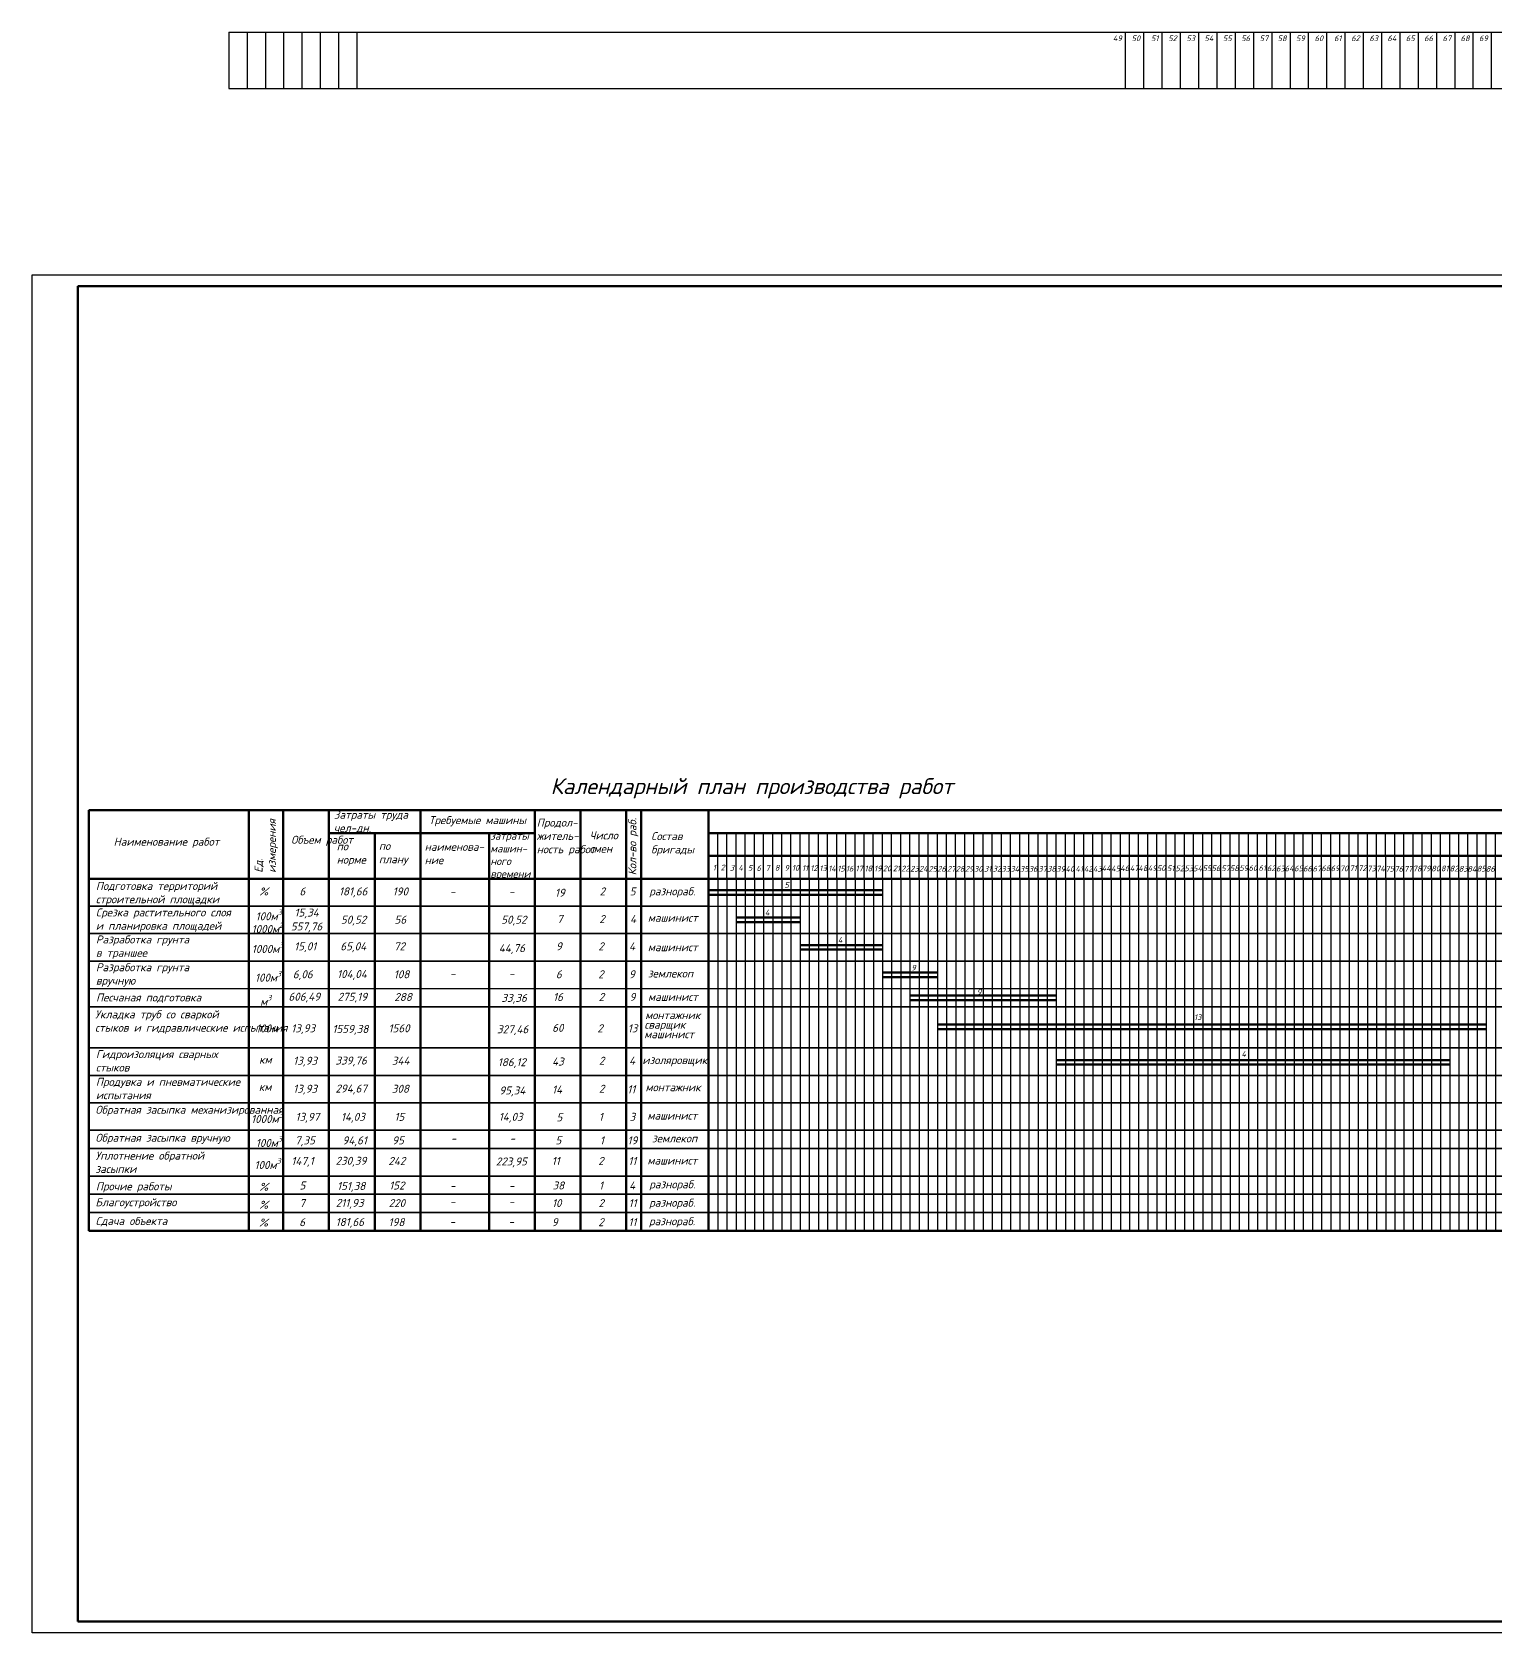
# Model space of a CAD drawing. Header units: millimetres. Extents: x -710977 to 10671, y -929782 to 89628.
# Drawn here: x 847 to 1487, y 5478 to 6179 of the extents above; entities that cross this region are included whole.
import ezdxf

# ---------------------------------------------------------------- set-up
doc = ezdxf.new("R2010")
doc.units = ezdxf.units.MM
doc.header["$LTSCALE"] = 0.4
doc.layers.add('А1', color=7, linetype='Continuous')
doc.layers.add('кварталыИнфо', color=7, linetype='Continuous')
doc.layers.add('основной', color=7, linetype='Continuous', lineweight=60)
doc.styles.add('iso', font='isocpeui.ttf', dxfattribs={"height": 3.5})
doc.styles.add('MtXpl_ISOCPEUR', font='isocpeui.ttf', dxfattribs={"height": 2.5})
doc.styles.add('текстовый', font='isocpeui.ttf', dxfattribs={"height": 5})

# ---------------------------------------------------------------- blocks, each defined once
blk = doc.blocks.new('*U82')
at = {"layer": 'кварталыИнфо', "ltscale": 0.12}
for p, q in [((4, 10), (0, 10)), ((4, 0), (4, 10))]:
    blk.add_line(p, q, dxfattribs=at)
blk = doc.blocks.new('*U83')
at = {"layer": 'кварталыИнфо', "color": 0, "linetype": 'ByBlock', "lineweight": -2, "transparency": 16777216}
for p in [(1142.38, 5808.35), (1146.38, 5808.35), (1150.38, 5808.35), (1154.38, 5808.35), (1158.38, 5808.35), (1162.38, 5808.35), (1166.38, 5808.35), (1170.38, 5808.35), (1174.38, 5808.35), (1178.38, 5808.35), (1182.38, 5808.35), (1186.38, 5808.35), (1190.38, 5808.35), (1194.38, 5808.35), (1198.38, 5808.35), (1202.38, 5808.35), (1206.38, 5808.35), (1210.38, 5808.35), (1214.38, 5808.35), (1218.38, 5808.35), (1222.38, 5808.35), (1226.38, 5808.35), (1230.38, 5808.35), (1234.38, 5808.35), (1238.38, 5808.35), (1242.38, 5808.35), (1246.38, 5808.35), (1250.38, 5808.35), (1254.38, 5808.35), (1258.38, 5808.35), (1262.38, 5808.35), (1266.38, 5808.35), (1270.38, 5808.35), (1274.38, 5808.35), (1278.38, 5808.35), (1282.38, 5808.35), (1286.38, 5808.35), (1290.38, 5808.35), (1294.38, 5808.35), (1298.38, 5808.35), (1302.38, 5808.35), (1306.38, 5808.35), (1310.38, 5808.35), (1314.38, 5808.35), (1318.38, 5808.35), (1322.38, 5808.35), (1326.38, 5808.35), (1330.38, 5808.35), (1334.38, 5808.35), (1338.38, 5808.35), (1342.38, 5808.35), (1346.38, 5808.35), (1350.38, 5808.35), (1354.38, 5808.35), (1358.38, 5808.35), (1362.38, 5808.35), (1366.38, 5808.35), (1370.38, 5808.35), (1374.38, 5808.35), (1378.38, 5808.35), (1382.38, 5808.35), (1386.38, 5808.35), (1390.38, 5808.35), (1394.38, 5808.35), (1398.38, 5808.35), (1402.38, 5808.35), (1406.38, 5808.35), (1410.38, 5808.35), (1414.38, 5808.35), (1418.38, 5808.35), (1422.38, 5808.35), (1426.38, 5808.35), (1430.38, 5808.35), (1434.38, 5808.35), (1438.38, 5808.35), (1442.38, 5808.35), (1446.38, 5808.35), (1450.38, 5808.35), (1454.38, 5808.35), (1458.38, 5808.35), (1462.38, 5808.35), (1466.38, 5808.35), (1470.38, 5808.35), (1474.38, 5808.35), (1478.38, 5808.35), (1482.38, 5808.35), (1486.38, 5808.35), (1490.38, 5808.35), (1494.38, 5808.35), (1498.38, 5808.35), (1502.38, 5808.35), (1506.38, 5808.35), (1510.38, 5808.35), (1514.38, 5808.35), (1518.38, 5808.35), (1522.38, 5808.35), (1526.38, 5808.35), (1530.38, 5808.35), (1534.38, 5808.35), (1538.38, 5808.35), (1542.38, 5808.35), (1546.38, 5808.35), (1550.38, 5808.35), (1554.38, 5808.35), (1558.38, 5808.35), (1562.38, 5808.35), (1566.38, 5808.35), (1570.38, 5808.35), (1574.38, 5808.35), (1578.38, 5808.35), (1582.38, 5808.35), (1586.38, 5808.35), (1590.38, 5808.35), (1594.38, 5808.35), (1598.38, 5808.35), (1602.38, 5808.35), (1606.38, 5808.35), (1610.38, 5808.35), (1614.38, 5808.35), (1618.38, 5808.35), (1622.38, 5808.35), (1626.38, 5808.35), (1630.38, 5808.35), (1634.38, 5808.35), (1638.38, 5808.35), (1642.38, 5808.35), (1646.38, 5808.35), (1650.38, 5808.35), (1654.38, 5808.35), (1658.38, 5808.35)]:
    blk.add_blockref('*U82', p, dxfattribs=at)
blk = doc.blocks.new('*U84')
at = {"layer": 'кварталыИнфо', "ltscale": 0.12}
for p, q in [((4, 10), (0, 10)), ((4, 0), (4, 10))]:
    blk.add_line(p, q, dxfattribs=at)
blk = doc.blocks.new('*U85')
at = {"layer": 'кварталыИнфо', "color": 0, "linetype": 'ByBlock', "lineweight": -2, "transparency": 16777216}
for p in [(1150.61, 5818.35), (1154.61, 5818.35), (1158.61, 5818.35), (1162.61, 5818.35), (1166.61, 5818.35), (1170.61, 5818.35), (1174.61, 5818.35), (1178.61, 5818.35), (1182.61, 5818.35), (1186.61, 5818.35), (1190.61, 5818.35), (1194.61, 5818.35), (1198.61, 5818.35), (1202.61, 5818.35), (1206.61, 5818.35), (1210.61, 5818.35), (1214.61, 5818.35), (1218.61, 5818.35), (1222.61, 5818.35), (1226.61, 5818.35), (1230.61, 5818.35), (1234.61, 5818.35), (1238.61, 5818.35), (1242.61, 5818.35), (1246.61, 5818.35), (1250.61, 5818.35), (1254.61, 5818.35), (1258.61, 5818.35), (1262.61, 5818.35), (1266.61, 5818.35), (1270.61, 5818.35), (1274.61, 5818.35), (1278.61, 5818.35), (1282.61, 5818.35), (1286.61, 5818.35), (1290.61, 5818.35), (1294.61, 5818.35), (1298.61, 5818.35), (1302.61, 5818.35), (1306.61, 5818.35), (1310.61, 5818.35), (1314.61, 5818.35), (1318.61, 5818.35), (1322.61, 5818.35), (1326.61, 5818.35), (1330.61, 5818.35), (1334.61, 5818.35), (1338.61, 5818.35), (1342.61, 5818.35), (1346.61, 5818.35), (1350.61, 5818.35), (1354.61, 5818.35), (1358.61, 5818.35), (1362.61, 5818.35), (1366.61, 5818.35), (1370.61, 5818.35), (1374.61, 5818.35), (1378.61, 5818.35), (1382.61, 5818.35), (1386.61, 5818.35), (1390.61, 5818.35), (1394.61, 5818.35), (1398.61, 5818.35), (1402.61, 5818.35), (1406.61, 5818.35), (1410.61, 5818.35), (1414.61, 5818.35), (1418.61, 5818.35), (1422.61, 5818.35), (1426.61, 5818.35), (1430.61, 5818.35), (1434.61, 5818.35), (1438.61, 5818.35), (1442.61, 5818.35), (1446.61, 5818.35), (1450.61, 5818.35), (1454.61, 5818.35), (1458.61, 5818.35), (1462.61, 5818.35), (1466.61, 5818.35), (1470.61, 5818.35), (1474.61, 5818.35), (1478.61, 5818.35), (1482.61, 5818.35), (1486.61, 5818.35), (1490.61, 5818.35), (1494.61, 5818.35), (1498.61, 5818.35), (1502.61, 5818.35), (1506.61, 5818.35), (1510.61, 5818.35), (1514.61, 5818.35), (1518.61, 5818.35), (1522.61, 5818.35), (1526.61, 5818.35), (1530.61, 5818.35), (1534.61, 5818.35), (1538.61, 5818.35), (1542.61, 5818.35), (1546.61, 5818.35), (1550.61, 5818.35), (1554.61, 5818.35), (1558.61, 5818.35), (1562.61, 5818.35), (1566.61, 5818.35), (1570.61, 5818.35), (1574.61, 5818.35), (1578.61, 5818.35), (1582.61, 5818.35), (1586.61, 5818.35), (1590.61, 5818.35), (1594.61, 5818.35), (1598.61, 5818.35), (1602.61, 5818.35), (1606.61, 5818.35), (1610.61, 5818.35), (1614.61, 5818.35), (1618.61, 5818.35), (1622.61, 5818.35), (1626.61, 5818.35), (1630.61, 5818.35), (1634.61, 5818.35), (1638.61, 5818.35), (1642.61, 5818.35), (1646.61, 5818.35), (1650.61, 5818.35), (1654.61, 5818.35), (1658.61, 5818.35), (1662.61, 5818.35), (1666.61, 5818.35)]:
    blk.add_blockref('*U84', p, dxfattribs=at)
blk = doc.blocks.new('*U86')
at = {"layer": 'кварталыИнфо', "ltscale": 0.12}
blk.add_line((4, 0), (4, -154), dxfattribs=at)
blk = doc.blocks.new('*U87')
at = {"layer": 'кварталыИнфо', "color": 0, "linetype": 'ByBlock', "lineweight": -2, "transparency": 16777216}
for p in [(1142.38, 5808.35), (1146.38, 5808.35), (1150.38, 5808.35), (1154.38, 5808.35), (1158.38, 5808.35), (1162.38, 5808.35), (1166.38, 5808.35), (1170.38, 5808.35), (1174.38, 5808.35), (1178.38, 5808.35), (1182.38, 5808.35), (1186.38, 5808.35), (1190.38, 5808.35), (1194.38, 5808.35), (1198.38, 5808.35), (1202.38, 5808.35), (1206.38, 5808.35), (1210.38, 5808.35), (1214.38, 5808.35), (1218.38, 5808.35), (1222.38, 5808.35), (1226.38, 5808.35), (1230.38, 5808.35), (1234.38, 5808.35), (1238.38, 5808.35), (1242.38, 5808.35), (1246.38, 5808.35), (1250.38, 5808.35), (1254.38, 5808.35), (1258.38, 5808.35), (1262.38, 5808.35), (1266.38, 5808.35), (1270.38, 5808.35), (1274.38, 5808.35), (1278.38, 5808.35), (1282.38, 5808.35), (1286.38, 5808.35), (1290.38, 5808.35), (1294.38, 5808.35), (1298.38, 5808.35), (1302.38, 5808.35), (1306.38, 5808.35), (1310.38, 5808.35), (1314.38, 5808.35), (1318.38, 5808.35), (1322.38, 5808.35), (1326.38, 5808.35), (1330.38, 5808.35), (1334.38, 5808.35), (1338.38, 5808.35), (1342.38, 5808.35), (1346.38, 5808.35), (1350.38, 5808.35), (1354.38, 5808.35), (1358.38, 5808.35), (1362.38, 5808.35), (1366.38, 5808.35), (1370.38, 5808.35), (1374.38, 5808.35), (1378.38, 5808.35), (1382.38, 5808.35), (1386.38, 5808.35), (1390.38, 5808.35), (1394.38, 5808.35), (1398.38, 5808.35), (1402.38, 5808.35), (1406.38, 5808.35), (1410.38, 5808.35), (1414.38, 5808.35), (1418.38, 5808.35), (1422.38, 5808.35), (1426.38, 5808.35), (1430.38, 5808.35), (1434.38, 5808.35), (1438.38, 5808.35), (1442.38, 5808.35), (1446.38, 5808.35), (1450.38, 5808.35), (1454.38, 5808.35), (1458.38, 5808.35), (1462.38, 5808.35), (1466.38, 5808.35), (1470.38, 5808.35), (1474.38, 5808.35), (1478.38, 5808.35), (1482.38, 5808.35), (1486.38, 5808.35), (1490.38, 5808.35), (1494.38, 5808.35), (1498.38, 5808.35), (1502.38, 5808.35), (1506.38, 5808.35), (1510.38, 5808.35), (1514.38, 5808.35), (1518.38, 5808.35), (1522.38, 5808.35), (1526.38, 5808.35), (1530.38, 5808.35), (1534.38, 5808.35), (1538.38, 5808.35), (1542.38, 5808.35), (1546.38, 5808.35), (1550.38, 5808.35), (1554.38, 5808.35), (1558.38, 5808.35), (1562.38, 5808.35), (1566.38, 5808.35), (1570.38, 5808.35), (1574.38, 5808.35), (1578.38, 5808.35), (1582.38, 5808.35), (1586.38, 5808.35), (1590.38, 5808.35), (1594.38, 5808.35), (1598.38, 5808.35), (1602.38, 5808.35), (1606.38, 5808.35), (1610.38, 5808.35), (1614.38, 5808.35), (1618.38, 5808.35), (1622.38, 5808.35), (1626.38, 5808.35), (1630.38, 5808.35), (1634.38, 5808.35), (1638.38, 5808.35), (1642.38, 5808.35), (1646.38, 5808.35), (1650.38, 5808.35), (1654.38, 5808.35)]:
    blk.add_blockref('*U86', p, dxfattribs=at)

msp = doc.modelspace()

# ---------------------------------------------------------------- linework, layer by layer
at = {"lineweight": 50}
for p, q in [((871.377, 5838.349), (1678.377, 5838.349)), ((871.377, 5654.349), (871.377, 5838.349)), ((941.377, 5654.349), (941.377, 5838.349)), ((956.377, 5654.349), (956.377, 5838.349)), ((976.377, 5654.349), (976.377, 5838.349)), ((1016.377, 5654.349), (1016.377, 5838.349)), ((1066.377, 5654.349), (1066.377, 5838.349)), ((941.377, 5826.349), (941.377, 5654.349)), ((956.377, 5826.349), (956.377, 5654.349)), ((1016.377, 5828.349), (976.377, 5828.349)), ((976.377, 5826.349), (976.377, 5654.349)), ((976.377, 5654.349), (976.377, 5826.349)), ((996.377, 5828.349), (996.377, 5654.349)), ((1016.377, 5828.349), (1016.377, 5654.349)), ((1066.377, 5828.349), (1016.377, 5828.349)), ((1016.377, 5828.349), (1046.377, 5828.349)), ((1046.377, 5828.349), (1046.377, 5654.349)), ((1066.377, 5828.349), (1066.377, 5654.349)), ((1086.377, 5826.349), (1086.377, 5654.349)), ((1086.377, 5654.349), (1086.377, 5826.349)), ((1142.377, 5828.349), (1678.377, 5828.349)), ((1016.377, 5654.349), (1016.377, 5816.349)), ((1142.377, 5818.349), (1678.377, 5818.349)), ((1142.377, 5808.349), (871.377, 5808.349)), ((871.377, 5808.349), (1678.377, 5808.349)), ((1678.377, 5654.349), (871.377, 5654.349))]:
    msp.add_line(p, q, dxfattribs=at)
at = {"lineweight": 35}
for p, q in [((976.377, 5828.349), (976.377, 5838.349)), ((1016.377, 5838.349), (1016.377, 5828.349)), ((1016.377, 5828.349), (1016.377, 5838.349)), ((1066.377, 5838.349), (1066.377, 5828.349)), ((976.377, 5828.349), (996.377, 5828.349))]:
    msp.add_line(p, q, dxfattribs=at)
at = {"lineweight": 70}
for p, q in [((1142.377, 5803.349), (1218.377, 5803.349)), ((1142.377, 5801.349), (1218.377, 5801.349)), ((1154.377, 5791.349), (1182.377, 5791.349)), ((1154.377, 5789.349), (1182.377, 5789.349)), ((1182.377, 5779.349), (1218.377, 5779.349)), ((1182.377, 5777.349), (1218.377, 5777.349)), ((1218.377, 5767.349), (1242.377, 5767.349)), ((1218.377, 5765.349), (1242.377, 5765.349)), ((1230.377, 5757.228), (1294.377, 5757.228)), ((1230.377, 5755.228), (1294.377, 5755.228)), ((1242.377, 5744.537), (1482.377, 5744.537)), ((1242.377, 5742.537), (1482.377, 5742.537)), ((1294.377, 5729.041), (1466.377, 5729.041)), ((1294.377, 5727.041), (1466.377, 5727.041))]:
    msp.add_line(p, q, dxfattribs=at)
for p, q in [((1142.377, 5796.349), (871.377, 5796.349)), ((871.377, 5796.349), (1678.377, 5796.349)), ((1678.377, 5784.349), (871.377, 5784.349)), ((871.377, 5784.349), (1678.377, 5784.349)), ((1678.377, 5772.349), (871.377, 5772.349)), ((871.377, 5772.349), (1678.377, 5772.349)), ((871.377, 5760.349), (1678.377, 5760.349)), ((1678.377, 5752.349), (871.377, 5752.349)), ((871.377, 5752.349), (1678.377, 5752.349)), ((1678.377, 5734.349), (871.377, 5734.349)), ((871.377, 5734.349), (1678.377, 5734.349)), ((1678.377, 5722.349), (871.377, 5722.349)), ((871.377, 5722.349), (1678.377, 5722.349)), ((1678.377, 5710.349), (871.377, 5710.349)), ((871.377, 5710.349), (1678.377, 5710.349)), ((1678.377, 5698.349), (871.377, 5698.349)), ((871.377, 5698.349), (1678.377, 5698.349)), ((1678.377, 5690.349), (871.377, 5690.349)), ((871.377, 5690.349), (1678.377, 5690.349)), ((1678.377, 5678.349), (871.377, 5678.349)), ((871.377, 5678.349), (1678.377, 5678.349)), ((1678.377, 5670.349), (871.377, 5670.349)), ((871.377, 5670.349), (1678.377, 5670.349)), ((1678.377, 5662.349), (871.377, 5662.349)), ((871.377, 5662.349), (1678.377, 5662.349))]:
    msp.add_line(p, q)
at = {"lineweight": 50}
msp.add_lwpolyline([(1086.377, 5838.349), (1106.377, 5838.349), (1106.377, 5808.349), (1086.377, 5808.349)], close=True, dxfattribs=at)
for points in [[(1112.877, 5654.349), (1112.877, 5838.349), (1106.377, 5838.349), (1106.377, 5654.349)], [(1142.377, 5654.349), (1142.377, 5838.349), (1112.877, 5838.349), (1112.877, 5654.349)]]:
    msp.add_lwpolyline(points, dxfattribs=at)
at = {"layer": 'А1'}
for p, q in [((846.544, 5478.494), (846.544, 6072.494)), ((846.544, 6072.494), (1687.544, 6072.494)), ((1687.544, 5478.494), (846.544, 5478.494))]:
    msp.add_line(p, q, dxfattribs=at)
at = {"layer": 'кварталыИнфо', "ltscale": 0.12}
for p, q in [((932.553, 6178.659), (1972.553, 6178.659)), ((932.553, 6178.659), (932.553, 6153.928)), ((940.553, 6178.659), (940.553, 6153.928)), ((948.553, 6178.659), (948.553, 6153.928)), ((956.553, 6178.659), (956.553, 6153.928)), ((964.553, 6178.659), (964.553, 6153.928)), ((972.553, 6178.659), (972.553, 6153.928)), ((980.553, 6178.659), (980.553, 6153.928)), ((988.553, 6178.659), (988.553, 6153.928)), ((1324.553, 6178.659), (1324.553, 6153.928)), ((1332.553, 6178.659), (1332.553, 6153.928)), ((1340.553, 6178.659), (1340.553, 6153.928)), ((1348.553, 6178.659), (1348.553, 6153.928)), ((1356.553, 6178.659), (1356.553, 6153.928)), ((1364.553, 6178.659), (1364.553, 6153.928)), ((1372.553, 6178.659), (1372.553, 6153.928)), ((1380.553, 6178.659), (1380.553, 6153.928)), ((1388.553, 6178.659), (1388.553, 6153.928)), ((1396.553, 6178.659), (1396.553, 6153.928)), ((1404.553, 6178.659), (1404.553, 6153.928)), ((1412.553, 6178.659), (1412.553, 6153.928)), ((1420.553, 6178.659), (1420.553, 6153.928)), ((1428.553, 6178.659), (1428.553, 6153.928)), ((1436.553, 6178.659), (1436.553, 6153.928)), ((1444.553, 6178.659), (1444.553, 6153.928)), ((1452.553, 6178.659), (1452.553, 6153.928)), ((1460.553, 6178.659), (1460.553, 6153.928)), ((1468.553, 6178.659), (1468.553, 6153.928)), ((1476.553, 6178.659), (1476.553, 6153.928)), ((1484.553, 6178.659), (1484.553, 6153.928)), ((932.553, 6153.928), (1972.553, 6153.928)), ((1142.377, 5818.349), (1142.377, 5828.349)), ((1142.377, 5808.349), (1142.377, 5818.349)), ((1142.377, 5808.349), (1678.377, 5808.349)), ((941.377, 5760.349), (941.377, 5752.349)), ((941.377, 5752.349), (941.377, 5734.349)), ((941.377, 5698.349), (941.377, 5690.349)), ((941.377, 5698.349), (941.377, 5690.349)), ((941.377, 5678.349), (941.377, 5670.349)), ((941.377, 5670.349), (941.377, 5662.349)), ((941.377, 5662.349), (941.377, 5654.349))]:
    msp.add_line(p, q, dxfattribs=at)
at = {"layer": 'основной'}
for p, q in [((866.544, 5483.494), (866.544, 6067.494)), ((866.544, 6067.494), (1682.544, 6067.494)), ((1682.544, 5483.494), (866.544, 5483.494))]:
    msp.add_line(p, q, dxfattribs=at)

# ---------------------------------------------------------------- block references
at = {"layer": 'кварталыИнфо'}
for name, p in [('*U85', (-8.236, 0)), ('*U83', (0, 0)), ('*U87', (0, 0))]:
    msp.add_blockref(name, p, dxfattribs=at)

# ---------------------------------------------------------------- texts
at = {"lineweight": 35, "style": 'MtXpl_ISOCPEUR'}
for s, p in [('%%%', (945.928, 5801.057)), ('6', (963.477, 5801.057)), ('181,66', (980.743, 5801.057)), ('190', (1004.205, 5801.057)), ('2', (1094.703, 5801.057)), ('5', (1107.863, 5801.057)), ('-', (1029.252, 5801.057)), ('-', (1055.012, 5801.057)), ('19', (1075.163, 5800.491)), ('15,34', (961.306, 5791.805)), ('50,52', (981.59, 5788.698)), ('56', (1005.026, 5788.698)), ('50,52', (1051.674, 5788.689)), ('7', (1076.076, 5789)), ('2', (1094.565, 5789)), ('4', (1108.005, 5789)), ('557,76', (959.693, 5785.722)), ('15,01', (961.177, 5777.043)), ('65,04', (981.32, 5777.043)), ('72', (1004.756, 5777.043)), ('44,76', (1050.62, 5776.242)), ('9', (1075.637, 5777.043)), ('2', (1094.126, 5777.043)), ('4', (1107.566, 5777.043)), ('6,06', (960.571, 5764.816)), ('104,04', (979.905, 5764.902)), ('108', (1004.713, 5764.816)), ('-', (1029.252, 5765.028)), ('-', (1055.012, 5765.028)), ('6', (1075.595, 5764.816)), ('2', (1094.084, 5764.816)), ('9', (1107.524, 5764.816)), ('606,49', (958.655, 5755.023)), ('275,19', (980.138, 5754.975)), ('288', (1004.946, 5754.889)), ('33,36', (1051.755, 5754.498)), ('16', (1074.359, 5754.889)), ('2', (1094.317, 5754.889)), ('9', (1107.756, 5754.889)), ('13,93', (959.872, 5741.197)), ('1559,38', (977.871, 5740.899)), ('1560', (1002.405, 5741.197)), ('327,46', (1049.831, 5740.771)), ('60', (1073.953, 5741.386)), ('2', (1093.724, 5741.197)), ('13', (1107.032, 5741.197)), ('13,93', (960.723, 5727.009)), ('339,76', (979.196, 5727.094)), ('344', (1003.84, 5727.009)), ('186,12', (1050.177, 5726.373)), ('43', (1073.912, 5726.664)), ('2', (1094.409, 5727.009)), ('4', (1107.574, 5727.009)), ('13,93', (960.722, 5714.755)), ('294,67', (979.195, 5714.841)), ('308', (1003.838, 5714.755)), ('95,34', (1050.813, 5714.009)), ('14', (1073.911, 5714.41)), ('2', (1094.407, 5714.755)), ('11', (1106.812, 5714.499)), ('13,97', (961.734, 5702.474)), ('14,03', (981.609, 5702.474)), ('15', (1004.984, 5702.474)), ('14,03', (1050.611, 5702.487)), ('5', (1075.829, 5702.266)), ('1', (1094.355, 5702.474)), ('3', (1107.794, 5702.474)), ('7,35', (961.547, 5692.178)), ('94,61', (982.253, 5692.178)), ('95', (1003.982, 5692.178)), ('-', (1029.622, 5693.064)), ('-', (1055.381, 5693.064)), ('5', (1075.387, 5692.178)), ('1', (1094.825, 5692.178)), ('19', (1106.88, 5692.163)), ('147,1', (959.914, 5683.163)), ('230,39', (979.249, 5683.248)), ('242', (1002.35, 5683.163)), ('223,95', (1049.316, 5682.952)), ('11', (1073.755, 5683.163)), ('2', (1094.071, 5683.163)), ('11', (1107.25, 5683.163)), ('%%%', (945.932, 5671.871)), ('5', (963.48, 5672.445)), ('151,38', (979.909, 5672.229)), ('152', (1002.708, 5672.445)), ('-', (1029.255, 5672.367)), ('-', (1055.015, 5672.367)), ('38', (1074.113, 5672.445)), ('1', (1094.429, 5672.445)), ('4', (1107.607, 5672.445)), ('%%%', (945.891, 5664.024)), ('7', (963.439, 5664.729)), ('211,93', (979.366, 5664.815)), ('220', (1002.467, 5664.729)), ('-', (1029.215, 5665.491)), ('-', (1054.974, 5665.491)), ('10', (1073.872, 5664.729)), ('2', (1094.188, 5664.729)), ('11', (1107.367, 5664.729)), ('%%%', (945.809, 5656.251)), ('6', (963.357, 5656.398)), ('181,66', (979.284, 5656.484)), ('198', (1002.385, 5656.398)), ('-', (1029.133, 5656.623)), ('-', (1054.892, 5656.623)), ('9', (1073.79, 5656.398)), ('2', (1094.106, 5656.398)), ('11', (1107.285, 5656.398))]:
    msp.add_text(s, height=3.5, dxfattribs=at).set_placement(p)
at = {"attachment_point": 1, "style": 'iso'}
for s, width, gutter_width, heights, insert, char_height in [('Календарный план производства работ', 208.47212, 5, [5.937], (1073.236, 5852.349), 7), ('Затраты труда чел-дн.', 36.18275, 17.5, [0], (978.5, 5838.11), 3.5), ('Требуемые машины', 44.33993, 17.5, [0], (1020.031, 5835.731), 3.5), ('Продол-\\Pжитель-\\Pность работ', 28.12751, 17.5, [0], (1067.205, 5834.66), 3.5), ('Наименование работ', 49.68066, 17.5, [0], (882.226, 5826.312), 3.5), ('Объем работ', 28.12751, 17.5, [0], (959.819, 5827.157), 3.5), ('затраты машин-\\Pного времени', 26.72113, 16.625, [0], (1046.943, 5828.766), 3.325), ('Число \\Pсмен', 28.12751, 17.5, [0], (1090.346, 5829.068), 3.5), ('Состав бригады', 28.12751, 17.5, [0], (1117.24, 5828.74), 3.5), ('по\\Pнорме', 28.12751, 17.5, [0], (979.756, 5824.274), 3.5), ('по\\Pплану', 28.12751, 17.5, [0], (998.202, 5824.446), 3.5), ('наименова-\\Pние', 31.90312, 17.5, [0], (1018.192, 5824.058), 3.5)]:
    msp.add_mtext_dynamic_manual_height_columns(s, width=width, gutter_width=gutter_width, heights=heights, dxfattribs=dict(at, insert=insert, char_height=char_height))
at = {"char_height": 3.5, "attachment_point": 1, "rotation": 90, "style": 'iso'}
for s, insert in [('Ед. измерения', (943.82, 5810.93)), ('Кол-во раб.', (1107.261, 5809.856))]:
    msp.add_mtext_dynamic_manual_height_columns(s, width=28.12751, gutter_width=17.5, heights=[0], dxfattribs=dict(at, insert=insert))
at = {"char_height": 3.5, "attachment_point": 1}
for s, insert in [('{\\fISOCPEUR|b0|i1|c204|p34;Подготовка территорий строительной площадки}', (874.464, 5806.955)), ('{\\fISOCPEUR|b0|i1|c204|p34;разнораб.}', (1116.402, 5804.604)), ('{\\fISOCPEUR|b0|i1|c204|p34;Срезка растительного слоя\\Pи планировка площадей}', (874.464, 5795.38)), ('\\A1;{\\fISOCPEUR|b0|i1|c204|p34;100м\\H0.7x;\\S3^ ;}', (944.297, 5794.871)), ('{\\fISOCPEUR|b0|i1|c204|p34;машинист}', (1115.8, 5793.034)), ('{\\fISOCPEUR|b0|i1|c204|p34;Разработка грунта \\Pв траншее}', (874.464, 5783.539)), ('\\A1;{\\fISOCPEUR|b0|i1|c204|p34;1000м\\H0.7x;\\S2^ ;}', (942.538, 5789.309)), ('\\A1;{\\fISOCPEUR|b0|i1|c204|p34;1000м\\H0.7x;\\S3^ ;}', (942.596, 5780.579)), ('{\\fISOCPEUR|b0|i1|c204|p34;машинист}', (1115.8, 5780.157)), ('{\\fISOCPEUR|b0|i1|c204|p34;Разработка грунта \\Pвручную}', (874.464, 5771.379)), ('\\A1;{\\fISOCPEUR|b0|i1|c204|p34;100м\\H0.7x;\\S3^ ;}', (944.006, 5768.048)), ('{\\fISOCPEUR|b0|i1|c204|p34;землекоп}', (1115.8, 5768.653)), ('{\\fISOCPEUR|b0|i1|c204|p34;Песчаная подготовка}', (874.545, 5758.191)), ('\\A1;{\\fISOCPEUR|b0|i1|c204|p34;м\\H0.7x;\\S3^ ;}', (946.312, 5757.559)), ('{\\fISOCPEUR|b0|i1|c204|p34;машинист}', (1115.882, 5758.439)), ('{\\fISOCPEUR|b0|i1|c204|p34;Укладка труб со сваркой \\Pстыков\\fISOCPEUR|b0|i1|c0|p34; \\fISOCPEUR|b0|i1|c204|p34;и гидравлические испытания}', (874.114, 5750.797)), ('{\\fISOCPEUR|b0|i1|c204|p34;монтажник}', (1114.64, 5750.444)), ('\\A1;{\\fISOCPEUR|b0|i1|c204|p34;100м}', (944.464, 5744.635)), ('{\\fISOCPEUR|b0|i1|c204|p34;сварщик}', (1114.294, 5746.288)), ('{\\fISOCPEUR|b0|i1|c204|p34;машинист}', (1114.213, 5742.094)), ('{\\fISOCPEUR|b0|i1|c204|p34;Гидроизоляция сварных \\Pстыков}', (874.464, 5733.385)), ('\\A1;{\\fISOCPEUR|b0|i1|c204|p34;км}', (945.828, 5731.004)), ('{\\fISOCPEUR|b0|i1|c204|p34;изоляровщик}', (1113.379, 5730.776)), ('{\\fISOCPEUR|b0|i1|c204|p34;Продувка и пневматические испытания}', (874.464, 5721.276)), ('\\A1;{\\fISOCPEUR|b0|i1|c204|p34;км}', (945.714, 5719.085)), ('{\\fISOCPEUR|b0|i1|c204|p34;монтажник}', (1114.772, 5718.909)), ('{\\fISOCPEUR|b0|i1|c204|p34;Обратная засыпка механизированная}', (874.262, 5709.082)), ('\\A1;{\\fISOCPEUR|b0|i1|c204|p34;1000м\\H0.7x;\\S3^ ;}', (942.336, 5706.217)), ('{\\fISOCPEUR|b0|i1|c204|p34;машинист}', (1115.599, 5706.518)), ('{\\fISOCPEUR|b0|i1|c204|p34;Обратная засыпка вручную}', (874.262, 5696.833)), ('\\A1;{\\fISOCPEUR|b0|i1|c204|p34;100м\\H0.7x;\\S3^ ;}', (944.375, 5695.751)), ('{\\fISOCPEUR|b0|i1|c204|p34;землекоп}', (1117.622, 5696.548)), ('{\\fISOCPEUR|b0|i1|c204|p34;Уплотнение обратной \\Pзасыпки}', (874.262, 5689.011)), ('\\A1;{\\fISOCPEUR|b0|i1|c204|p34;100м\\H0.7x;\\S3^ ;}', (943.804, 5686.098)), ('{\\fISOCPEUR|b0|i1|c204|p34;машинист}', (1115.599, 5686.866)), ('{\\fISOCPEUR|b0|i1|c204|p34;Прочие работы}', (874.467, 5675.589)), ('{\\fISOCPEUR|b0|i1|c204|p34;разнораб.}', (1116.405, 5676.464)), ('{\\fISOCPEUR|b0|i1|c204|p34;Благоустройство}', (874.262, 5668.615)), ('{\\fISOCPEUR|b0|i1|c204|p34;разнораб.}', (1116.365, 5668.423)), ('{\\fISOCPEUR|b0|i1|c204|p34;Сдача объекта}', (874.344, 5660.416)), ('{\\fISOCPEUR|b0|i1|c204|p34;разнораб.}', (1116.283, 5660.312))]:
    msp.add_mtext_dynamic_manual_height_columns(s, width=80.98606, gutter_width=12.5, heights=[0], dxfattribs=dict(at, insert=insert))
at = {"layer": 'кварталыИнфо', "ltscale": 0.12, "char_height": 2.5, "width": 5, "attachment_point": 3, "style": 'текстовый'}
for s, insert in [('{\\fISOCPEUR|b0|i1|c204|p34;49', (1323.053, 6177.159)), ('50', (1331.053, 6177.159)), ('{\\fISOCPEUR|b0|i1|c204|p34;51', (1339.053, 6177.159)), ('52', (1347.053, 6177.159)), ('{\\fISOCPEUR|b0|i1|c204|p34;53', (1355.053, 6177.159)), ('54', (1363.053, 6177.159)), ('{\\fISOCPEUR|b0|i1|c204|p34;55', (1371.053, 6177.159)), ('56', (1379.053, 6177.159)), ('{\\fISOCPEUR|b0|i1|c204|p34;57', (1387.053, 6177.159)), ('58', (1395.053, 6177.159)), ('{\\fISOCPEUR|b0|i1|c204|p34;59', (1403.053, 6177.159)), ('60', (1411.053, 6177.159)), ('{\\fISOCPEUR|b0|i1|c204|p34;61', (1419.053, 6177.159)), ('62', (1427.053, 6177.159)), ('{\\fISOCPEUR|b0|i1|c204|p34;63', (1435.053, 6177.159)), ('64', (1443.053, 6177.159)), ('{\\fISOCPEUR|b0|i1|c204|p34;65', (1451.053, 6177.159)), ('66', (1459.053, 6177.159)), ('{\\fISOCPEUR|b0|i1|c204|p34;67', (1467.053, 6177.159)), ('68', (1475.053, 6177.159)), ('{\\fISOCPEUR|b0|i1|c204|p34;69', (1483.053, 6177.159)), ('{\\fISOCPEUR|b0|i1|c204|p34;1', (1145.515, 5814.473)), ('2', (1149.425, 5814.533)), ('{\\fISOCPEUR|b0|i1|c204|p34;3', (1153.517, 5814.414)), ('4', (1157.367, 5814.414)), ('{\\fISOCPEUR|b0|i1|c204|p34;5', (1161.459, 5814.353)), ('6', (1165.249, 5814.234)), ('{\\fISOCPEUR|b0|i1|c204|p34;7', (1169.1, 5814.294)), ('8', (1173.31, 5814.414)), ('{\\fISOCPEUR|b0|i1|c204|p34;9', (1177.444, 5814.338)), ('10', (1181.942, 5814.386)), ('{\\fISOCPEUR|b0|i1|c204|p34;11', (1185.836, 5814.256)), ('12', (1189.937, 5814.231)), ('{\\fISOCPEUR|b0|i1|c204|p34;13', (1193.921, 5814.16)), ('14', (1197.961, 5814.089)), ('{\\fISOCPEUR|b0|i1|c204|p34;15', (1201.873, 5814.019)), ('16', (1205.618, 5814.019)), ('{\\fISOCPEUR|b0|i1|c204|p34;17', (1209.798, 5814.089)), ('18', (1213.852, 5814.089)), ('{\\fISOCPEUR|b0|i1|c204|p34;19', (1217.972, 5814.097)), ('20', (1222.133, 5814.097)), ('{\\fISOCPEUR|b0|i1|c204|p34;21', (1226.045, 5814.11)), ('22', (1230.169, 5814.068)), ('{\\fISOCPEUR|b0|i1|c204|p34;23', (1234.192, 5813.988)), ('24', (1238.182, 5813.976)), ('{\\fISOCPEUR|b0|i1|c204|p34;25', (1242.233, 5813.902)), ('26', (1246.077, 5813.909)), ('{\\fISOCPEUR|b0|i1|c204|p34;27', (1250.258, 5813.915)), ('28', (1254.175, 5813.879)), ('{\\fISOCPEUR|b0|i1|c204|p34;29', (1258.205, 5813.917)), ('30', (1262.117, 5813.917)), ('{\\fISOCPEUR|b0|i1|c204|p34;31', (1265.951, 5813.956)), ('32', (1270.249, 5813.991)), ('{\\fISOCPEUR|b0|i1|c204|p34;33', (1274.075, 5813.897)), ('34', (1278.153, 5813.923)), ('{\\fISOCPEUR|b0|i1|c204|p34;35', (1282.233, 5813.923)), ('36', (1286.139, 5813.897)), ('{\\fISOCPEUR|b0|i1|c204|p34;37', (1290.218, 5813.897)), ('38', (1294.23, 5813.946)), ('{\\fISOCPEUR|b0|i1|c204|p34;39', (1298.136, 5813.873)), ('40', (1302.22, 5813.946)), ('{\\fISOCPEUR|b0|i1|c204|p34;41', (1306.082, 5813.985)), ('42', (1310.252, 5813.979)), ('{\\fISOCPEUR|b0|i1|c204|p34;43', (1314.253, 5813.979)), ('44', (1318.179, 5814.165)), ('{\\fISOCPEUR|b0|i1|c204|p34;45', (1322.262, 5814.072)), ('46', (1326.22, 5814.227)), ('{\\fISOCPEUR|b0|i1|c204|p34;47', (1330.313, 5814.217)), ('48', (1334.239, 5814.236)), ('{\\fISOCPEUR|b0|i1|c204|p34;49', (1338.291, 5814.244)), ('50', (1342.094, 5814.199)), ('{\\fISOCPEUR|b0|i1|c204|p34;51', (1346.007, 5814.166)), ('52', (1350.198, 5814.135)), ('{\\fISOCPEUR|b0|i1|c204|p34;53', (1354.192, 5814.135)), ('54', (1358.109, 5814.103)), ('{\\fISOCPEUR|b0|i1|c204|p34;55', (1362.16, 5814.183)), ('56', (1366.086, 5814.211)), ('{\\fISOCPEUR|b0|i1|c204|p34;57', (1370.264, 5814.17)), ('58', (1374.197, 5814.211)), ('{\\fISOCPEUR|b0|i1|c204|p34;59', (1378.251, 5814.252)), ('60', (1382.184, 5814.293)), ('{\\fISOCPEUR|b0|i1|c204|p34;61', (1386.046, 5814.318)), ('62', (1390.181, 5814.199)), ('{\\fISOCPEUR|b0|i1|c204|p34;63', (1394.223, 5814.032)), ('64', (1398.142, 5814.116)), ('{\\fISOCPEUR|b0|i1|c204|p34;65', (1402.227, 5814.116)), ('66', (1406.103, 5814.032)), ('{\\fISOCPEUR|b0|i1|c204|p34;67', (1410.199, 5814.032)), ('68', (1414.159, 5814.157)), ('{\\fISOCPEUR|b0|i1|c204|p34;69', (1418.206, 5814.157)), ('70', (1422.001, 5814.115)), ('{\\fISOCPEUR|b0|i1|c204|p34;71', (1425.711, 5814.198)), ('72', (1430.003, 5814.198)), ('{\\fISOCPEUR|b0|i1|c204|p34;73', (1434.006, 5814.073)), ('74', (1438.022, 5814.011)), ('{\\fISOCPEUR|b0|i1|c204|p34;75', (1442.024, 5813.973)), ('76', (1445.956, 5813.889)), ('{\\fISOCPEUR|b0|i1|c204|p34;77', (1450.053, 5813.889)), ('78', (1454.067, 5814.015)), ('{\\fISOCPEUR|b0|i1|c204|p34;79', (1457.955, 5814.057)), ('80', (1462.106, 5814.056)), ('{\\fISOCPEUR|b0|i1|c204|p34;81', (1465.869, 5814.097)), ('82', (1470.184, 5814.065)), ('{\\fISOCPEUR|b0|i1|c204|p34;83', (1474.218, 5813.972)), ('84', (1478.082, 5813.888)), ('{\\fISOCPEUR|b0|i1|c204|p34;85', (1482.152, 5814.014)), ('86', (1486.1, 5813.93)), ('{\\fISOCPEUR|b0|i1|c204|p34;5', (1177.427, 5806.87)), ('4', (1168.983, 5794.843)), ('4', (1200.897, 5782.896)), ('{\\fISOCPEUR|b0|i1|c204|p34;9', (1232.94, 5770.695)), ('{\\fISOCPEUR|b0|i1|c204|p34;9', (1261.606, 5760.115)), ('{\\fISOCPEUR|b0|i1|c204|p34;13', (1357.794, 5749.062)), ('4', (1377.333, 5732.966))]:
    msp.add_mtext(s, dxfattribs=dict(at, insert=insert))

doc.saveas('drawing.dxf')
